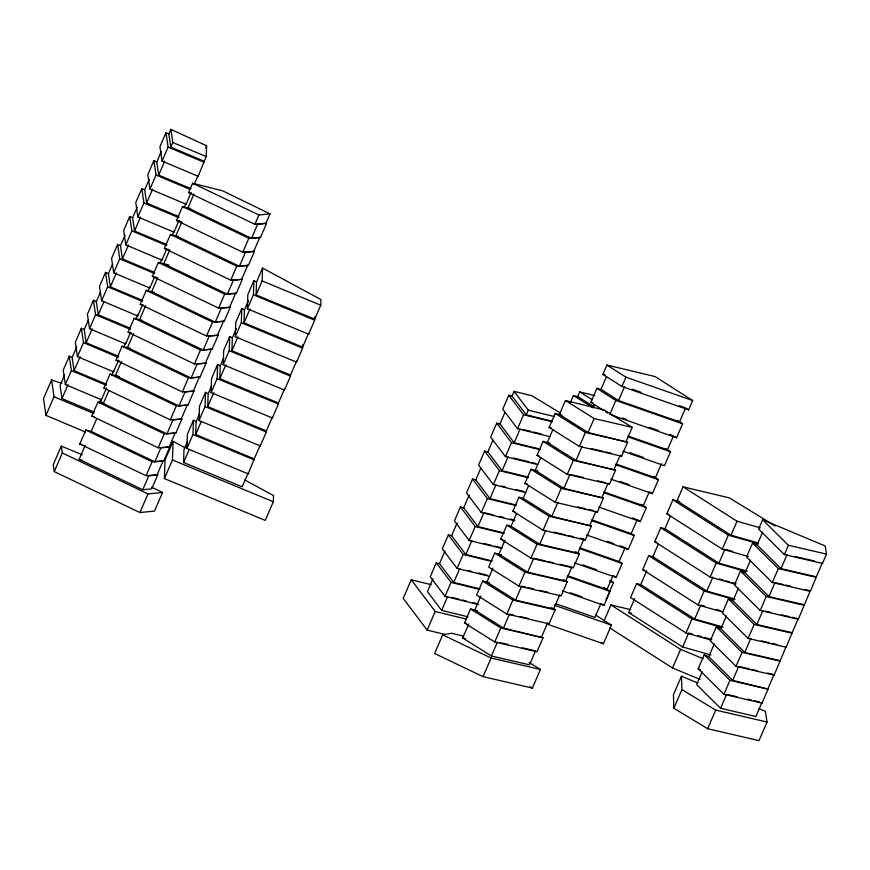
<?xml version="1.0" encoding="UTF-8"?>
<svg xmlns="http://www.w3.org/2000/svg" width="870" height="870" viewBox="0 0 870 870"><rect width="100%" height="100%" fill="white"/><g stroke="black" fill="none" stroke-linecap="round" stroke-linejoin="round"><path stroke-width="1.3" d="M106.292 384.225L74.081 370.653L72.145 357.516L69.274 356.2L63.227 370.163L65.348 384.562L101.442 399.765L101.485 398.71L99.463 403.365M118.374 356.287L86.163 342.715L84.227 329.578L81.356 328.262L75.32 342.225L77.441 356.624L113.535 371.827L113.568 370.772L111.556 375.427M130.467 328.349L98.256 314.788L96.32 301.64L93.449 300.324L87.402 314.287L89.523 328.686L125.628 343.889L125.661 342.834L123.649 347.489M142.549 300.411L110.349 286.85L108.413 273.702L105.542 272.386L99.495 286.36L101.616 300.759L137.71 315.951L137.754 314.897L136.242 318.387M154.642 272.473L122.431 258.912L120.495 245.764L117.624 244.448L111.588 258.423L113.709 272.821L149.803 288.013L149.836 286.969L148.324 290.46M166.735 244.535L134.524 230.974L132.588 217.826L129.717 216.51L123.67 230.485L125.791 244.883L161.896 260.087L161.929 259.032L159.917 263.686M244.818 480.033L273.517 495.519L273.31 501.762L265.252 520.39L164.397 478.587L165.028 459.936L173.086 441.308L185.038 447.767M178.818 216.597L146.617 203.036L144.681 189.899L141.81 188.583L135.763 202.547L137.884 216.945L173.978 232.149L174.011 231.094L171.999 235.748M164.397 478.587L172.456 459.958L173.086 441.308M190.911 188.67L158.699 175.098L156.763 161.961L153.892 160.645L147.846 174.609L149.977 189.007L186.071 204.211L186.104 203.156L184.092 207.81M248.189 473.867L254.268 458.86L195.652 434.565L196.076 421.711L193.434 420.286L187.398 434.25L186.919 448.474L248.189 473.867L248.222 472.823L242.175 486.798L183.559 462.503L183.983 449.649L187.518 441.492M198.164 176.273L204.243 161.254L170.792 147.171L168.856 134.023L165.985 132.708L159.939 146.671L162.059 161.07L198.164 176.273L198.197 175.218L194.162 184.527M186.919 448.474L192.966 434.5L193.434 420.286M204.243 161.254L206.255 156.6L206.614 145.758L170.868 129.369L168.856 134.023M199.012 420.536L199.48 406.312L205.527 392.348L208.169 393.773L207.734 406.627L266.361 430.922L266.318 431.955L260.282 445.929L199.012 420.536L205.048 406.562L205.527 392.348M211.095 392.598L211.573 378.385L217.62 364.41L220.251 365.835L219.827 378.689L278.443 402.984L278.411 404.028L272.364 417.991L211.095 392.598L217.141 378.635L217.62 364.41M223.188 364.66L223.655 350.447L229.702 336.472L232.344 337.897L231.92 350.751L290.536 375.046L290.504 376.09L284.457 390.054L223.188 364.66L229.234 350.697L229.702 336.472M302.695 344.857L302.586 348.152L296.539 362.116L235.27 336.723L235.748 322.509L241.795 308.535L244.437 309.959L244.002 322.824L302.619 347.119L308.665 333.145L308.632 334.178L247.363 308.785L247.841 294.571L253.888 280.608L256.519 282.032L256.095 294.887L314.712 319.181L320.758 305.207L320.943 299.563L262.566 268.058L256.519 282.032M235.27 336.723L241.316 322.759L241.795 308.535M247.363 308.785L253.409 294.821L253.888 280.608M256.095 294.887L262.142 280.912L262.566 268.058M260.282 445.929L260.315 444.896L254.268 458.86M272.364 417.991L272.397 416.958L266.361 430.922M284.457 390.054L284.49 389.02L278.443 402.984M296.539 362.116L296.583 361.083L290.536 375.046M308.632 334.178L314.679 320.214L314.788 316.919M61.879 383.355L51.558 379.994L43.5 398.612L45.969 415.392L85.608 432.085M45.969 415.392L54.027 396.774L51.558 379.994M64.587 374.97L60.052 385.453L61.987 398.59L94.199 412.152M72.145 357.516L76.68 347.032M84.227 329.578L88.261 320.269M96.32 301.64L100.354 292.331M108.413 273.702L112.437 264.393M120.495 245.764L125.03 235.291M132.588 217.826L137.123 207.354M144.681 189.899L149.205 179.416M156.763 161.961L161.298 151.478M65.348 384.562L71.394 370.598L69.274 356.2M77.441 356.624L83.487 342.66L81.356 328.262M89.523 328.686L95.569 314.722L93.449 300.324M101.616 300.759L107.662 286.785L105.542 272.386M113.709 272.821L119.745 258.847L117.624 244.448M125.791 244.883L131.838 230.909L129.717 216.51M137.884 216.945L143.931 202.982L141.81 188.583M149.977 189.007L156.013 175.044L153.892 160.645M162.059 161.07L168.106 147.106L165.985 132.708M61.987 398.59L68.034 384.627M74.081 370.653L80.127 356.689M86.163 342.715L92.209 328.751M98.256 314.788L103.802 301.977M110.349 286.85L116.395 272.875M122.431 258.912L128.477 244.938M134.524 230.974L140.57 217.011M146.617 203.036L152.652 189.073M158.699 175.098L164.745 161.135M170.792 147.171L172.804 142.506L170.868 129.369M82.302 454.803L61.302 446.103L53.244 464.721L54.255 471.583L139.918 512.55L154.501 511.081L162.559 492.453L151.674 487.156M54.255 471.583L62.314 452.955L61.302 446.103M205.603 148.085L206.614 145.758M85.195 445.375L79.148 459.338L142.734 489.756L151.684 488.842L157.731 474.879L146.095 475.716L79.779 444.004L85.825 430.041L91.23 431.4L154.816 461.818L163.767 460.915L169.813 446.941L158.177 447.789L91.861 416.067L97.908 402.103L103.323 403.473L166.909 433.88L175.86 432.977L181.906 419.003L170.27 419.851L103.954 388.129L110.001 374.165L119.331 376.525M121.452 361.561L115.416 375.535L178.992 405.942L187.953 405.039L193.999 391.065L182.352 391.913L116.047 360.202L122.083 346.227L130.119 348.25M133.545 333.623L127.498 347.598L191.085 378.004L200.035 377.101L206.081 363.138L194.445 363.975L128.129 332.264L134.176 318.289L142.201 320.323M145.638 305.696L139.591 319.66L203.178 350.066L212.128 349.164L218.174 335.2L206.538 336.037L140.222 304.326L146.269 290.352L154.294 292.385M157.72 277.758L151.684 291.722L215.26 322.128L224.221 321.226L230.256 307.262L218.62 308.1L152.315 276.388L158.351 262.425L168.998 265.111M169.813 249.82L163.767 263.784L227.353 294.201L236.303 293.299L242.349 279.324L230.713 280.173L164.397 248.45L170.444 234.487L178.47 236.509M181.906 221.883L175.86 235.846L239.446 266.263L248.396 265.361L254.442 251.386L242.806 252.235L176.49 220.512L182.537 206.549L190.563 208.572M188.572 192.575L192.607 183.266L222.84 190.9L269.994 213.868L265.959 223.177L254.888 224.297L188.572 192.575L190.748 193.129M101.442 399.765L106.488 388.118M113.535 371.827L118.57 360.191M125.628 343.889L130.663 332.253M137.71 315.951L142.245 305.479M149.803 288.013L154.338 277.541M161.896 260.087L166.42 249.603M173.978 232.149L179.013 220.501M186.071 204.211L191.106 192.575M91.23 431.4L96.777 418.601M103.323 403.473L108.87 390.663M193.988 193.945L187.942 207.919L251.528 238.326L260.489 237.423L266.524 223.449L265.959 223.177M146.095 475.716L152.13 461.752L163.767 460.915M158.177 447.789L164.223 433.815L175.86 432.977M170.27 419.851L176.316 405.877L187.953 405.039M182.352 391.913L188.398 377.939L200.035 377.101M194.445 363.975L200.492 350.012L212.128 349.164M206.538 336.037L212.584 322.074L224.221 321.226M218.62 308.1L224.667 294.136L236.303 293.299M230.713 280.173L236.76 266.198L248.396 265.361M242.806 252.235L248.842 238.26L260.489 237.423M254.888 224.297L258.923 214.988L269.994 213.868M142.734 489.756L148.77 475.781L157.731 474.879M154.816 461.818L160.863 447.843L169.813 446.941M166.909 433.88L172.956 419.905L181.906 419.003M178.992 405.942L185.038 391.978L193.999 391.065M191.085 378.004L197.131 364.041L206.081 363.138M203.178 350.066L209.224 336.103L218.174 335.2M215.26 322.128L221.306 308.165L230.256 307.262M227.353 294.201L233.399 280.227L242.349 279.324M239.446 266.263L245.481 252.289L254.442 251.386M251.528 238.326L257.574 224.362L266.524 223.449M139.918 512.55L147.987 493.932L162.559 492.453M157.166 474.607L163.201 460.632M169.248 446.669L175.294 432.694M181.341 418.731L187.387 404.767M193.423 390.793L199.469 376.83M205.516 362.855L211.562 348.892M217.609 334.917L223.655 320.954M229.691 306.99L235.737 293.016M241.784 279.053L247.83 265.078M253.877 251.115L259.912 237.14M196.076 421.711L199.6 413.565M208.169 393.773L211.693 385.627M220.251 365.835L223.786 357.69M232.344 337.897L236.368 328.588M244.437 309.959L248.461 300.65M183.559 462.503L189.094 449.692M195.652 434.565L201.187 421.765M207.734 406.627L213.781 392.664M219.827 378.689L225.874 364.726M231.92 350.751L237.956 336.788M244.002 322.824L250.049 308.85M431.118 584.651L411.26 579.79L403.201 598.408L427.159 630.097L445.32 634.545M480.055 588.892L453.727 582.454L439.502 563.629L436.262 562.846L430.226 576.81L445.005 596.352L478.609 604.585M492.148 560.954L465.82 554.516L451.595 535.702L448.354 534.909L442.308 548.872L457.087 568.425L489.397 576.332M504.23 533.027L477.913 526.578L463.677 507.765L460.447 506.971L454.401 520.934L469.18 540.487L501.49 548.394M516.323 505.089L489.995 498.64L475.77 479.827L472.53 479.033L466.494 492.996L481.273 512.55L514.877 520.771M528.416 477.151L502.088 470.703L487.863 451.889L484.623 451.095L478.576 465.069L493.355 484.612L525.665 492.518M540.498 449.214L514.181 442.765L499.945 423.951L496.716 423.157L490.669 437.131L505.448 456.674L537.758 464.591M552.591 421.276L526.263 414.838L512.038 396.013L508.798 395.219L502.751 409.194L517.53 428.736L549.851 436.653M432.955 578.768L427.409 591.567L441.645 610.381L467.962 616.83M439.502 563.629L445.048 550.83M451.595 535.702L457.131 522.892M463.677 507.765L469.224 494.954M475.77 479.827L480.805 468.18M487.863 451.889L492.898 440.253M499.945 423.951L504.981 412.315M512.038 396.013L514.05 391.359L531.853 395.719L560.563 413.109M427.159 630.097L435.217 611.479L411.26 579.79M445.005 596.352L451.041 582.389L436.262 562.846M457.087 568.425L463.134 554.451L448.354 534.909M469.18 540.487L475.227 526.513L460.447 506.971M481.273 512.55L487.309 498.575L472.53 479.033M493.355 484.612L499.402 470.648L484.623 451.095M505.448 456.674L511.495 442.71L496.716 423.157M517.53 428.736L523.577 414.772L508.798 395.219M441.645 610.381L447.691 596.418M453.727 582.454L459.773 568.48M465.82 554.516L471.866 540.542M477.913 526.578L483.948 512.615M489.995 498.64L496.041 484.677M502.088 470.703L508.134 456.739M514.181 442.765L520.216 428.801M526.263 414.838L528.275 410.172L514.05 391.359M463.558 636.166L451.693 633.262L442.689 634.872L434.63 653.5L483.035 676.653L532.375 688.094L540.433 669.465L529.069 662.429M480.838 596.07L474.792 610.044L503.469 628.064L543.021 637.797L536.975 651.771L494.747 641.973L464.504 622.974L470.55 609L477.369 610.675M489.462 582.737L482.643 581.073L476.597 595.036L506.829 614.035L549.068 623.833L555.114 609.859L551.417 607.575M501.555 554.799L494.736 553.135L488.69 567.099L518.922 586.097L561.15 595.896L567.196 581.921L563.51 579.637M575.592 551.7L579.289 553.994L573.243 567.958L531.015 558.17L500.772 539.161L506.818 525.197L511.06 526.23L539.737 544.261L577.843 553.092L583.89 539.128L585.336 540.02L591.382 526.056L551.83 516.323L523.142 498.292L518.911 497.259L512.865 511.223L543.097 530.232L585.336 540.02M540.781 457.555L535.235 470.365L563.923 488.385L603.465 498.118L597.418 512.082L555.19 502.294L524.958 483.296L530.994 469.321L537.812 470.996M552.863 429.617L547.328 442.428L576.005 460.447L615.558 470.181L609.511 484.144L567.283 474.357L537.04 455.358L543.087 441.384L549.905 443.058M626.193 441.351L632.24 427.377L604.182 409.998L565.457 400.515L559.41 414.49L588.098 432.52L627.64 442.243L621.604 456.217L579.366 446.419L549.133 427.42L555.18 413.446L561.998 415.12M535.529 650.869L529.482 664.843L491.387 656.002L462.699 637.982L468.745 624.007M492.92 568.132L486.885 582.106L515.562 600.137L553.668 608.967L559.704 594.993M505.013 540.205L498.967 554.168L527.655 572.199L565.75 581.029L571.797 567.066L559.975 564.325M511.06 526.23L516.595 513.43M523.142 498.292L528.688 485.493M570.372 402.571L573.384 395.589L577.626 396.6L593.829 406.529M577.626 396.6L579.637 391.946L594.83 395.578M603.117 410.151L590.828 402.31L596.874 388.346L601.018 389.336L618.559 400.515L679.546 421.874L685.593 407.91L679.242 405.681M602.921 374.372L606.955 365.063L655.088 376.569L692.672 400.537L688.638 409.857L621.919 386.487L602.921 374.372L604.987 374.872M592.959 407.954L594.471 404.463M601.018 389.336L606.553 376.525M494.747 641.973L500.794 628.01L543.021 637.797M506.829 614.035L512.876 600.072L555.114 609.859M518.922 586.097L524.969 572.134L567.196 581.921M531.015 558.17L537.051 544.196L579.289 553.994M543.097 530.232L549.144 516.258L591.382 526.056M555.19 502.294L561.237 488.331L603.465 498.118M567.283 474.357L573.319 460.393L615.558 470.181M579.366 446.419L585.412 432.455L627.64 442.243M491.387 656.002L497.433 642.038M503.469 628.064L509.515 614.1L513.463 615.014M515.562 600.137L521.608 586.162L525.545 587.076M527.655 572.199L533.701 558.225L545.523 560.965M539.737 544.261L545.784 530.287M551.83 516.323L557.877 502.36M563.923 488.385L569.959 474.422M576.005 460.447L582.052 446.484M588.098 432.52L594.145 418.546L632.24 427.377M483.035 676.653L491.093 658.024L540.433 669.465M609.826 414.424L615.873 400.461L596.874 388.346M621.919 386.487L625.943 377.178L606.955 365.063M618.559 400.515L624.595 386.552M541.575 636.905L547.621 622.931M589.936 525.154L595.972 511.19L597.418 512.082M602.018 497.227L608.065 483.252L609.511 484.144M614.111 469.289L620.158 455.314L621.604 456.217M600.963 603.454L594.917 617.428L555.528 603.639M574.559 562.923L616.112 577.473L622.148 563.499L619.103 561.552L625.149 547.589L628.194 549.535L634.241 535.561L631.185 533.614L591.796 519.825M631.185 533.614L637.231 519.651L640.287 521.598L646.334 507.623L641.049 504.263M661.407 463.775L655.371 477.75L615.982 463.96M606.02 599.865L613.546 582.476L610.077 580.355M562.466 590.861L604.019 605.4L610.066 591.437L603.671 587.359M610.827 479.109L652.369 493.66L658.416 479.696L653.142 476.325M665.224 448.387L670.509 451.758L664.462 465.722L622.92 451.182M611.088 414.87L676.555 437.784L682.602 423.82L677.317 420.449M603.954 621.082L610.936 604.944L630.63 609.652M547.35 624.171L603.378 643.778L611.447 625.16L595.406 614.938M723.046 627.063L694.728 619.027L640.755 584.596L636.612 583.618L630.565 597.581L685.995 632.936L710.844 639.983M722.926 612.045L698.088 604.998L642.658 569.643L648.705 555.68L652.837 556.669L706.821 591.089L735.139 599.125M735.019 584.107L710.17 577.06L654.751 541.705L660.798 527.742L664.93 528.732L718.903 563.151L747.232 571.188M748.418 556.539L722.263 549.122L666.833 513.768L672.88 499.804L679.59 501.403M710.964 654.99L682.635 646.965L628.662 612.534L634.708 598.571M640.755 584.596L646.801 570.633M652.837 556.669L658.383 543.859M664.93 528.732L670.476 515.921M775.311 526.056L729.375 497.89L683.07 486.83L677.023 500.794L730.996 535.213L758.031 542.88M685.995 632.936L692.041 618.961L636.612 583.618M698.088 604.998L704.135 591.024L648.705 555.68M710.17 577.06L716.217 563.097L660.798 527.742M722.263 549.122L728.31 535.159L672.88 499.804M700.067 679.394L672.543 667.997L680.601 649.379L610.936 604.944M682.635 646.965L688.681 632.99L692.542 634.089M694.728 619.027L700.774 605.052L704.635 606.151M706.821 591.089L712.856 577.125M718.903 563.151L724.949 549.188M730.996 535.213L737.042 521.25L683.07 486.83M697.74 683.026L681.471 676.207L673.413 694.836L673.848 708.256L707.647 728.723L758.999 740.631L767.057 722.013L765.339 711.334L759.075 708.713M673.848 708.256L681.906 689.627L681.471 676.207M698.164 668.758L704.211 654.795L708.756 656.698L732.67 680.373L768.069 689.138L762.022 703.112L723.938 694.282L698.164 668.758L700.437 669.715M780.064 660.624L744.753 652.435L720.838 628.76L716.293 626.857L710.257 640.831L736.031 666.344L774.115 675.174L786.11 646.649L786.197 647.236L748.113 638.406L722.339 612.893L728.386 598.919L732.932 600.822L756.846 624.497L792.157 632.686L786.197 647.236M804.239 604.748L768.939 596.559L745.024 572.884L740.479 570.981L734.432 584.955L760.206 610.468L798.29 619.299L810.285 590.784L810.383 591.361L772.299 582.53L746.514 557.018L752.561 543.054L757.107 544.957L781.021 568.632L816.332 576.81L810.383 591.361M762.642 519.771L758.607 529.08L784.381 554.592L822.465 563.423L826.5 554.114L825.184 545.958L762.642 519.771L788.416 545.283L826.5 554.114M702.21 671.825L696.663 684.636L720.577 708.311L755.889 716.488L761.924 702.525L762.022 703.112M708.756 656.698L714.292 643.898M720.838 628.76L726.385 615.96M732.932 600.822L738.467 588.022M745.024 572.884L750.56 560.084M757.107 544.957L762.653 532.146M707.647 728.723L715.705 710.105L767.057 722.013M723.938 694.282L729.984 680.307L704.211 654.795M736.031 666.344L742.077 652.369L716.293 626.857M748.113 638.406L754.159 624.442L728.386 598.919M760.206 610.468L766.252 596.505L740.479 570.981M772.299 582.53L778.335 568.567L752.561 543.054M784.381 554.592L788.416 545.283M720.577 708.311L726.624 694.336M732.67 680.373L738.717 666.409M744.753 652.435L750.799 638.471M756.846 624.497L762.892 610.533M768.939 596.559L774.985 582.596L782.826 584.412M781.021 568.632L787.067 554.658M767.971 688.561L774.017 674.587L774.115 675.174M792.157 632.686L798.192 618.722L798.29 619.299M816.332 576.81L822.378 562.846L822.465 563.423M591.252 448.615L603.073 451.356M605.705 451.965L610.957 453.183M571.275 474.726L583.107 477.467M597.549 480.816L605.433 482.643M794.919 556.474L814.527 561.03M577.582 506.927L585.466 508.754M588.087 509.363L593.351 510.581M778.335 568.567L816.43 577.397M785.436 585.021L790.667 586.239M805.054 589.566L808.98 590.48M553.668 532.125L565.489 534.865M568.121 535.474L573.373 536.692M579.942 538.215L583.89 539.128M766.252 596.505L804.337 605.335M765.502 611.142L770.733 612.35M781.195 614.775L789.046 616.591M791.656 617.2L796.887 618.418M548.144 561.574L553.407 562.792M754.159 624.442L792.244 633.273M761.261 640.896L769.113 642.712M771.723 643.321L776.953 644.529M528.177 587.685L533.43 588.903M539.998 590.425L547.882 592.252M742.077 652.369L780.162 661.2M740.022 666.703L749.179 668.834M751.789 669.432L757.02 670.65M767.481 673.075L772.712 674.283M520.032 616.536L527.916 618.363M729.984 680.307L768.069 689.138M727.929 694.641L737.086 696.761M747.547 699.186L751.473 700.1M754.083 700.709L759.314 701.916M500.054 642.647L507.939 644.474M522.391 647.824L534.213 650.564M590.828 402.31L592.905 402.81M666.833 513.768L668.91 514.268M654.751 541.705L656.817 542.206M642.658 569.643L644.724 570.144M628.662 612.534L631.239 613.154M528.275 410.172L554.603 416.621M523.577 414.772L552.015 421.732M549.133 427.42L551.254 427.942M522.848 429.443L530.754 431.379M533.386 432.02L541.281 433.956M511.495 442.71L539.922 449.67M537.04 455.358L539.161 455.869M513.398 458.022L529.188 461.894M531.82 462.535L535.768 463.503M499.402 470.648L527.84 477.608M524.958 483.296L527.068 483.807M501.305 485.96L505.252 486.928M515.79 489.505L523.686 491.441M487.309 498.575L515.747 505.546M512.865 511.223L514.986 511.745M485.264 512.93L493.17 514.866M499.75 516.476L503.697 517.443M510.277 519.053L514.224 520.021M475.227 526.513L503.654 533.473M500.772 539.161L502.893 539.683M483.709 543.446L491.604 545.381M494.236 546.023L502.142 547.959M463.134 554.451L491.572 561.411M467.668 570.415L471.616 571.383M478.206 572.993L487.417 575.255M451.041 582.389L479.479 589.349M451.639 597.385L459.534 599.321M462.166 599.963L466.113 600.931M472.693 602.54L476.64 603.508M435.217 611.479L466.353 619.103M464.504 622.974L466.624 623.486M462.699 637.982L465.287 638.613M176.49 220.512L180.819 221.611M164.397 248.45L168.726 249.549M152.315 276.388L156.643 277.486M140.222 304.326L143.474 305.142M128.129 332.264L131.381 333.079M116.047 360.202L119.288 361.017M103.954 388.129L106.118 388.683M91.861 416.067L94.025 416.621M79.779 444.004L81.943 444.548M79.148 459.338L81.758 460.002M609.642 581.464L613.546 582.476M737.042 521.25L760.217 527.818M728.31 535.159L758.379 543.685M726.232 549.546L732.67 551.373M716.217 563.097L746.297 571.623M719.294 578.952L723.155 580.04M725.732 580.768L729.593 581.867M732.17 582.596L736.031 583.694M704.135 591.024L734.204 599.561M716.217 609.435L720.088 610.533M692.041 618.961L722.122 627.498M697.696 635.546L701.557 636.644M704.135 637.373L711.856 639.57M625.943 377.178L692.672 400.537M632.218 389.216L641.114 392.337M615.873 400.461L682.602 423.82M622.681 418.046L626.487 419.383M649.357 427.387L658.253 430.498M669.693 434.511L673.5 435.837L667.453 449.812L628.064 436.022M627.705 436.773L670.509 451.758M629.641 452.661L643.626 457.555M615.612 464.71L658.416 479.696M620.092 481.48L628.988 484.601M603.889 491.887L643.278 505.677L649.324 491.713L652.369 493.66M603.519 492.637L646.334 507.623M632.153 517.867L635.959 519.205M598.734 507.047L640.287 521.598M591.437 520.575L634.241 535.561M607.358 541.357L613.709 543.587M620.06 545.805L623.877 547.143M586.652 534.985L628.194 549.535M579.714 547.763L619.103 561.552M579.344 548.513L622.148 563.499M582.563 564.847L596.537 569.741M567.621 575.701L607.01 589.49L613.056 575.527L616.112 577.473M567.262 576.451L610.066 591.437M570.47 592.785L581.91 596.787M554.136 605.096L611.447 625.16M262.142 280.912L320.758 305.207M253.409 294.821L314.679 320.214M241.316 322.759L302.586 348.152M229.234 350.697L290.504 376.09M217.141 378.635L278.411 404.028M205.048 406.562L266.318 431.955M192.966 434.5L254.236 459.893M680.601 649.379L703.123 658.699M172.456 459.958L273.31 501.762M172.804 142.506L206.255 156.6M168.106 147.106L204.2 162.309M156.013 175.044L189.627 189.192M143.931 202.982L178.785 217.652M131.838 230.909L166.692 245.59M119.745 258.847L154.599 273.528M107.662 286.785L142.517 301.466M95.569 314.722L130.424 329.393M83.487 342.66L118.331 357.331M71.394 370.598L106.249 385.269M54.027 396.774L93.666 413.467M192.607 183.266L258.923 214.988M256.998 224.079L257.574 224.362M182.537 206.549L248.842 238.26M244.916 252.017L245.481 252.289M170.444 234.487L236.76 266.198M232.823 279.955L233.399 280.227M158.351 262.425L224.667 294.136M220.73 307.893L221.306 308.165M146.269 290.352L212.584 322.074M208.648 335.831L209.224 336.103M134.176 318.289L200.492 350.012M196.555 363.758L197.131 364.041M122.083 346.227L188.398 377.939M184.462 391.696L185.038 391.978M110.001 374.165L176.316 405.877M172.38 419.634L172.956 419.905M97.908 402.103L164.223 433.815M160.287 447.571L160.863 447.843M85.825 430.041L152.13 461.752M148.204 475.509L148.77 475.781M62.314 452.955L147.987 493.932M442.689 634.872L491.093 658.024M681.906 689.627L715.705 710.105M579.637 391.946L592.372 399.743M573.384 395.589L592.785 407.475M530.102 686.68L532.375 688.094M565.457 400.515L594.145 418.546M555.18 413.446L585.412 432.455M543.087 441.384L573.319 460.393M530.994 469.321L561.237 488.331M518.911 497.259L549.144 516.258M506.818 525.197L537.051 544.196M494.736 553.135L524.969 572.134M482.643 581.073L512.876 600.072M470.55 609L500.794 628.01M686.604 408.552L688.638 409.857M674.522 436.49L676.555 437.784M605.357 411.575L607.586 413M601.986 604.106L604.019 605.4M609.729 627.933L672.543 667.997M601.094 642.321L603.378 643.778M100.017 400.874L104.03 404.05"/></g></svg>
